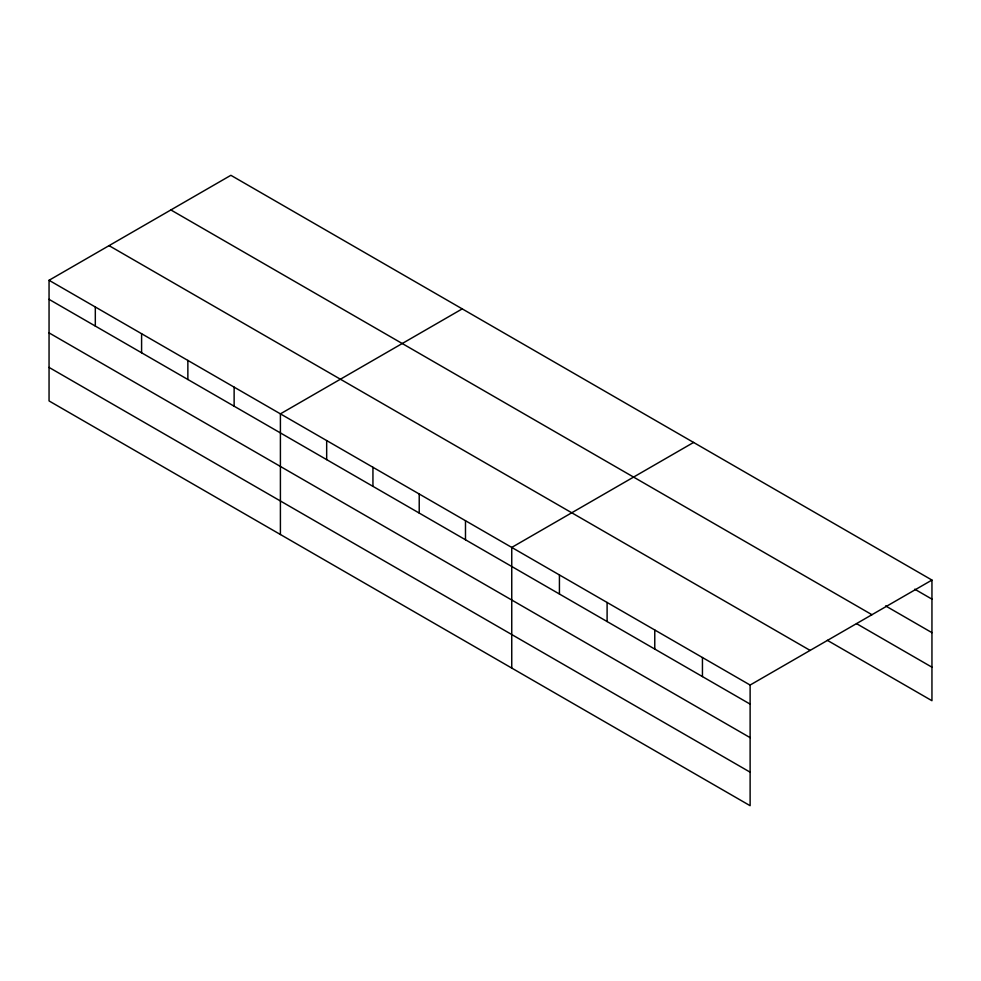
<?xml version="1.0" encoding="UTF-8"?>
<svg xmlns="http://www.w3.org/2000/svg" width="981" height="981" viewBox="0 0 981 981"><rect width="100%" height="100%" fill="white"/><g stroke="black" fill="none" stroke-linecap="round" stroke-linejoin="round"><path stroke-width="1.47" d="M49.05 280.284L750.122 685.045L750.122 805.695L49.05 400.935L49.05 280.284L230.878 175.305L931.95 580.065L931.95 700.716L827.339 640.323M462.235 308.88L280.407 413.859L280.407 534.51M693.592 442.443L511.751 547.423L511.751 668.073M750.122 685.045L931.95 580.065M914.733 589.189L931.95 599.133M885.598 605.902L931.95 632.659M170.878 209.946L871.95 614.707M856.474 623.609L931.95 667.19M109.05 245.642L810.122 650.403M49.05 299.352L750.122 704.113M49.05 332.878L750.122 737.638M49.05 367.409L750.122 772.17M702.445 657.515L702.445 676.583M654.768 629.998L654.768 649.066M607.104 602.469L607.104 621.537M559.428 574.952L559.428 594.02M465.485 520.715L465.485 539.783M419.218 493.995L419.218 513.063M372.939 467.287L372.939 486.355M326.673 440.567L326.673 459.635M234.128 387.139L234.128 406.208M187.862 360.419L187.862 379.5M141.595 333.712L141.595 352.78M95.316 306.992L95.316 326.072"/></g></svg>
